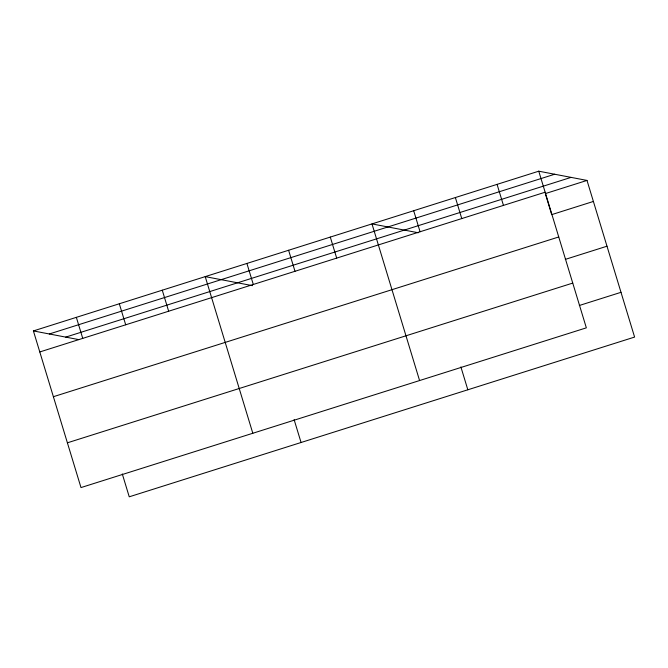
<?xml version="1.0" encoding="UTF-8"?>
<svg xmlns="http://www.w3.org/2000/svg" width="668" height="668" viewBox="0 0 668 668"><rect width="100%" height="100%" fill="white"/><g stroke="black" fill="none" stroke-linecap="round" stroke-linejoin="round"><path stroke-width="1" d="M538.759 171.192L586.345 327.838L80.995 487.573L33.4 330.927L538.759 171.192L587.005 180.427L634.6 337.073L129.241 496.808L122.294 473.938M49.323 333.975L554.682 174.239M65.731 337.115L571.082 177.379M39.788 351.952L545.146 192.217M587.005 180.427L545.313 193.603L551.701 214.628L593.393 201.452M53.382 396.709L558.74 236.973M565.303 259.384L606.995 246.208M67.393 442.817L572.752 283.082M579.315 305.493L621.006 292.317M418.251 232.756L371.984 223.905L419.579 380.551M252.479 285.662L205.218 276.619L252.813 433.265M33.4 330.927L78.665 339.594M497.067 184.368L503.455 205.393M455.376 197.544L461.763 218.57M413.684 210.721L420.072 231.754M460.887 366.916L467.834 389.786M330.293 237.082L336.689 258.107M288.601 250.258L294.989 271.283M246.909 263.434L253.297 284.468M294.112 419.629L301.068 442.5M162.266 290.196L168.653 311.221M119.313 303.773L125.701 324.798M76.352 317.35L82.74 338.375"/></g></svg>
